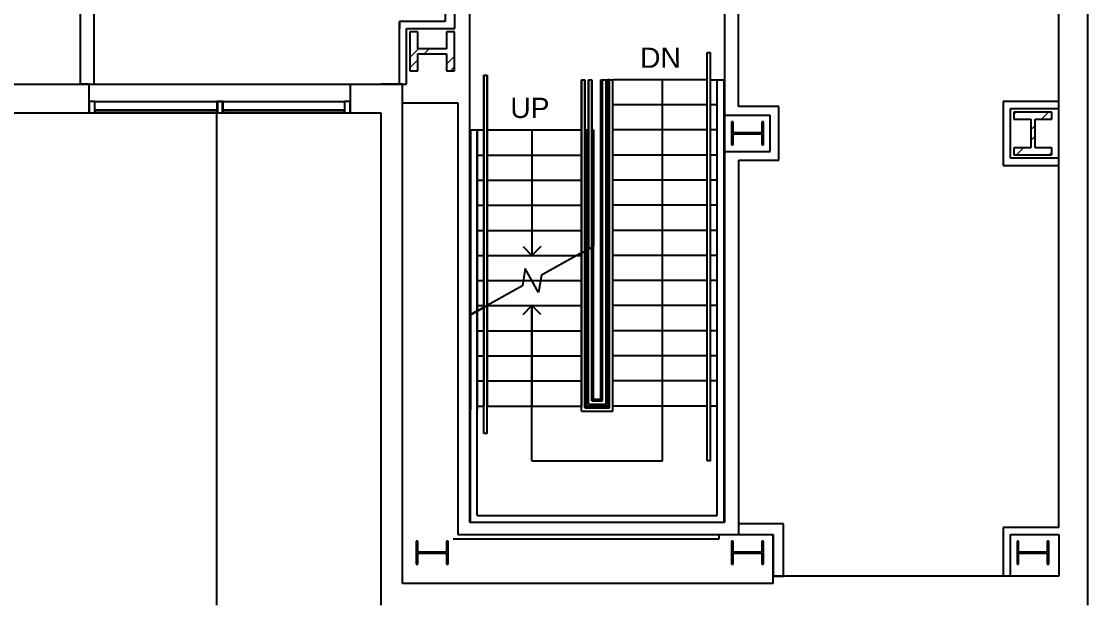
# Model space of a CAD drawing. Header units: inches. Extents: x -59 to 5673, y -29 to 4299.
# Drawn here: x 1674.6 to 2142.3, y 2878.8 to 3133.2 of the extents above; entities that cross this region are included whole.
import ezdxf

# ---------------------------------------------------------------- set-up
doc = ezdxf.new("R2010")
doc.units = ezdxf.units.IN
doc.header["$LTSCALE"] = 96
doc.header["$MEASUREMENT"] = 0
for name, color, linetype in [('A-ANNO-TEXT', 4, 'Continuous'), ('A-COLS', 5, 'Continuous'), ('A-FLOR-HRAL', 1, 'Continuous'), ('A-FLOR-STRS', 2, 'Continuous'), ('A-GLAZ', 2, 'Continuous'), ('A-ROOF-LEVL-THIN', 1, 'Continuous'), ('A-WALL-FULL', 6, 'Continuous'), ('AE-108$0$A-ANNO-NPLT', 8, 'Continuous')]:
    doc.layers.add(name, color=color, linetype=linetype)
doc.styles.add('AE-108$0$Arial', font='arial.ttf', dxfattribs={"height": 8.851796})

msp = doc.modelspace()

# ---------------------------------------------------------------- hatches: boundary and pattern name
at = {"layer": 'A-COLS', "lineweight": 15}
h = msp.add_hatch(dxfattribs=at)
h.set_pattern_fill('FP_199', color=256, angle=90, style=0, pattern_type=2)
h.set_pattern_definition([(45, (-0.0002, -1.105), (-9.503515, 9.503515), []), (45, (-0.0002, 13.295), (-9.503515, 9.503515), [])])
h.paths.add_polyline_path([(1845.02, 3111.58), (1848.52, 3111.58), (1848.52, 3118.98), (1861.12, 3118.98), (1861.12, 3111.58), (1864.62, 3111.58), (1864.62, 3128.58), (1861.12, 3128.58), (1861.12, 3121.17), (1848.52, 3121.17), (1848.52, 3128.58), (1845.02, 3128.58), (1845.02, 3116.33)], flags=0)
h = msp.add_hatch(dxfattribs=at)
h.set_pattern_fill('FP_219', color=256, style=0, pattern_type=2)
h.set_pattern_definition([(45, (-0.0003, -1.105), (-9.503515, 9.503515), []), (45, (-0.0003, 13.295), (-9.503515, 9.503515), [])])
h.paths.add_polyline_path([(2109.98, 3074.73), (2126.68, 3074.73), (2126.68, 3077.77), (2119.27, 3077.77), (2119.27, 3090.39), (2126.68, 3090.39), (2126.68, 3093.43), (2109.98, 3093.43), (2109.98, 3090.39), (2117.39, 3090.39), (2117.39, 3077.77), (2109.98, 3077.77)], flags=0)
h = msp.add_hatch(dxfattribs=at)
h.set_pattern_fill('FP_189', color=256, angle=-90, style=0, pattern_type=2)
h.set_pattern_definition([(45, (-0.0003, -2e-06), (-9.503515, 9.503515), []), (45, (-0.0003, 14.4), (-9.503515, 9.503515), [])])
h.paths.add_polyline_path([(1847.83, 2895.33), (1848.55, 2895.33), (1848.55, 2900.12), (1861.11, 2900.12), (1861.11, 2895.33), (1861.83, 2895.33), (1861.83, 2905.33), (1861.11, 2905.33), (1861.11, 2900.53), (1848.55, 2900.53), (1848.55, 2905.33), (1847.83, 2905.33)], flags=0)
h = msp.add_hatch(dxfattribs=at)
h.set_pattern_fill('FP_194', color=256, angle=-90, style=0, pattern_type=2)
h.set_pattern_definition([(45, (0.0003, -1.105), (-9.503515, 9.503515), []), (45, (0.0003, 13.295), (-9.503515, 9.503515), [])])
h.paths.add_polyline_path([(1848.55, 2895.33), (1848.55, 2900.12), (1861.11, 2900.12), (1861.11, 2895.33), (1861.83, 2895.33), (1861.83, 2905.33), (1861.11, 2905.33), (1861.11, 2900.53), (1848.55, 2900.53), (1848.55, 2905.33), (1847.83, 2905.33), (1847.83, 2895.33)], flags=0)
h = msp.add_hatch(dxfattribs=at)
h.set_pattern_fill('FP_195', color=256, angle=-90, style=0, pattern_type=2)
h.set_pattern_definition([(45, (-0.0003, -2e-06), (-9.503515, 9.503515), []), (45, (-0.0003, 14.4), (-9.503515, 9.503515), [])])
h.paths.add_polyline_path([(1986.08, 2895.33), (1986.8, 2895.33), (1986.8, 2900.12), (1999.36, 2900.12), (1999.36, 2895.33), (2000.08, 2895.33), (2000.08, 2905.33), (1999.36, 2905.33), (1999.36, 2900.53), (1986.8, 2900.53), (1986.8, 2905.33), (1986.08, 2905.33)], flags=0)
h = msp.add_hatch(dxfattribs=at)
h.set_pattern_fill('FP_197', color=256, angle=-90, style=0, pattern_type=2)
h.set_pattern_definition([(45, (-0.0003, -1.105), (-9.503515, 9.503515), []), (45, (-0.0003, 13.295), (-9.503515, 9.503515), [])])
h.paths.add_polyline_path([(2000.08, 2895.33), (2000.08, 2905.33), (1999.36, 2905.33), (1999.36, 2900.53), (1986.8, 2900.53), (1986.8, 2905.33), (1986.08, 2905.33), (1986.08, 2895.33), (1986.8, 2895.33), (1986.8, 2900.12), (1999.36, 2900.12), (1999.36, 2895.33)], flags=0)
h = msp.add_hatch(dxfattribs=at)
h.set_pattern_fill('FP_195', color=256, angle=-90, style=0, pattern_type=2)
h.set_pattern_definition([(45, (-0.0003, -1.105), (-9.503515, 9.503515), []), (45, (-0.0003, 13.295), (-9.503515, 9.503515), [])])
h.paths.add_polyline_path([(2112.05, 2895.33), (2112.05, 2900.12), (2124.61, 2900.12), (2124.61, 2895.33), (2125.33, 2895.33), (2125.33, 2905.33), (2124.61, 2905.33), (2124.61, 2900.53), (2112.05, 2900.53), (2112.05, 2905.33), (2111.33, 2905.33), (2111.33, 2895.33)], flags=0)

# ---------------------------------------------------------------- linework, layer by layer
at = {"layer": 'A-ANNO-TEXT'}
for p, q in [((1955.83, 2940.58), (1955.83, 3107.58)), ((1955.83, 2964.58), (1955.83, 3107.58)), ((1898.58, 3085.58), (1898.58, 3030.58)), ((1894.69, 3034.47), (1898.58, 3030.58)), ((1902.47, 3034.47), (1898.58, 3030.58)), ((1894.69, 3004.69), (1898.58, 3008.58)), ((1902.47, 3004.69), (1898.58, 3008.58)), ((1898.58, 3008.58), (1898.58, 2964.58)), ((1898.58, 2940.58), (1898.58, 3008.58)), ((1898.58, 2940.58), (1955.83, 2940.58)), ((1898.58, 2940.58), (1955.83, 2940.58)), ((1898.58, 2940.58), (1955.83, 2940.58))]:
    msp.add_line(p, q, dxfattribs=at)
at = {"layer": 'A-COLS'}
for p, q in [((1848.52, 3128.58), (1845.02, 3128.58)), ((1845.02, 3128.58), (1845.02, 3111.58)), ((1848.52, 3121.17), (1848.52, 3128.58)), ((1864.62, 3128.58), (1861.12, 3128.58)), ((1861.12, 3128.58), (1861.12, 3121.17)), ((1864.62, 3111.58), (1864.62, 3128.58)), ((1861.12, 3121.17), (1848.52, 3121.17)), ((1848.52, 3111.58), (1848.52, 3118.98)), ((1848.52, 3118.98), (1861.12, 3118.98)), ((1861.12, 3118.98), (1861.12, 3111.58)), ((1845.02, 3111.58), (1848.52, 3111.58)), ((1861.12, 3111.58), (1864.62, 3111.58)), ((2126.68, 3093.43), (2109.98, 3093.43)), ((2109.98, 3093.43), (2109.98, 3090.39)), ((2126.68, 3090.39), (2126.68, 3093.43)), ((1986.8, 3089.08), (1986.08, 3089.08)), ((1986.08, 3089.08), (1986.08, 3079.08)), ((1986.08, 3087.38), (1986.8, 3088.1)), ((1986.8, 3084.28), (1986.8, 3089.08)), ((2000.08, 3089.08), (1999.36, 3089.08)), ((1999.36, 3089.08), (1999.36, 3084.28)), ((2000.08, 3079.08), (2000.08, 3089.08)), ((2109.98, 3090.39), (2117.39, 3090.39)), ((2117.39, 3090.39), (2117.39, 3077.77)), ((2119.27, 3077.77), (2119.27, 3090.39)), ((2119.27, 3090.39), (2126.68, 3090.39)), ((1986.08, 3082.77), (1986.8, 3083.49)), ((1999.36, 3084.28), (1986.8, 3084.28)), ((1986.8, 3079.08), (1986.8, 3083.87)), ((1986.8, 3083.87), (1999.36, 3083.87)), ((1987.17, 3083.87), (1987.59, 3084.28)), ((1999.36, 3083.87), (1999.36, 3079.08)), ((1986.08, 3079.08), (1986.8, 3079.08)), ((1999.36, 3081.65), (2000.08, 3082.37)), ((1999.36, 3079.08), (2000.08, 3079.08)), ((2117.39, 3077.77), (2109.98, 3077.77)), ((2109.98, 3077.77), (2109.98, 3074.73)), ((2126.68, 3077.77), (2119.27, 3077.77)), ((2126.68, 3074.73), (2126.68, 3077.77)), ((2109.98, 3074.73), (2126.68, 3074.73)), ((1848.55, 2905.33), (1847.83, 2905.33)), ((1847.83, 2905.33), (1847.83, 2895.33)), ((1848.55, 2905.33), (1847.83, 2905.33)), ((1847.83, 2905.33), (1847.83, 2895.33)), ((1848.55, 2905.33), (1847.83, 2905.33)), ((1847.83, 2905.33), (1847.83, 2895.33)), ((1848.55, 2900.53), (1848.55, 2905.33)), ((1848.55, 2900.53), (1848.55, 2905.33)), ((1848.55, 2900.53), (1848.55, 2905.33)), ((1861.83, 2905.33), (1861.11, 2905.33)), ((1861.11, 2905.33), (1861.11, 2900.53)), ((1861.83, 2905.33), (1861.11, 2905.33)), ((1861.11, 2905.33), (1861.11, 2900.53)), ((1861.83, 2905.33), (1861.11, 2905.33)), ((1861.11, 2905.33), (1861.11, 2900.53)), ((1861.83, 2895.33), (1861.83, 2905.33)), ((1861.83, 2895.33), (1861.83, 2905.33)), ((1861.83, 2895.33), (1861.83, 2905.33)), ((1986.8, 2905.33), (1986.08, 2905.33)), ((1986.08, 2905.33), (1986.08, 2895.33)), ((1986.8, 2905.33), (1986.08, 2905.33)), ((1986.08, 2905.33), (1986.08, 2895.33)), ((1986.8, 2900.53), (1986.8, 2905.33)), ((1986.8, 2900.53), (1986.8, 2905.33)), ((2000.08, 2905.33), (1999.36, 2905.33)), ((1999.36, 2905.33), (1999.36, 2900.53)), ((2000.08, 2905.33), (1999.36, 2905.33)), ((1999.36, 2905.33), (1999.36, 2900.53)), ((2000.08, 2895.33), (2000.08, 2905.33)), ((2000.08, 2895.33), (2000.08, 2905.33)), ((2112.05, 2905.33), (2111.33, 2905.33)), ((2111.33, 2905.33), (2111.33, 2895.33)), ((2112.05, 2900.53), (2112.05, 2905.33)), ((2125.33, 2905.33), (2124.61, 2905.33)), ((2124.61, 2905.33), (2124.61, 2900.53)), ((2125.33, 2895.33), (2125.33, 2905.33)), ((1861.11, 2900.53), (1848.55, 2900.53)), ((1861.11, 2900.53), (1848.55, 2900.53)), ((1861.11, 2900.53), (1848.55, 2900.53)), ((1848.55, 2895.33), (1848.55, 2900.12)), ((1848.55, 2900.12), (1861.11, 2900.12)), ((1848.55, 2895.33), (1848.55, 2900.12)), ((1848.55, 2900.12), (1861.11, 2900.12)), ((1848.55, 2895.33), (1848.55, 2900.12)), ((1848.55, 2900.12), (1861.11, 2900.12)), ((1855.84, 2900.12), (1856.25, 2900.53)), ((1860.45, 2900.12), (1860.86, 2900.53)), ((1861.11, 2900.79), (1861.83, 2901.5)), ((1861.11, 2900.12), (1861.11, 2895.33)), ((1861.11, 2900.12), (1861.11, 2895.33)), ((1861.11, 2900.12), (1861.11, 2895.33)), ((1999.36, 2900.53), (1986.8, 2900.53)), ((1999.36, 2900.53), (1986.8, 2900.53)), ((1986.8, 2895.33), (1986.8, 2900.12)), ((1986.8, 2900.12), (1999.36, 2900.12)), ((1986.8, 2895.33), (1986.8, 2900.12)), ((1986.8, 2900.12), (1999.36, 2900.12)), ((1999.36, 2900.12), (1999.36, 2895.33)), ((1999.36, 2900.12), (1999.36, 2895.33)), ((2124.61, 2900.53), (2112.05, 2900.53)), ((2112.05, 2895.33), (2112.05, 2900.12)), ((2112.05, 2900.12), (2124.61, 2900.12)), ((2124.61, 2900.12), (2124.61, 2895.33)), ((1847.83, 2895.33), (1848.55, 2895.33)), ((1847.83, 2895.33), (1848.55, 2895.33)), ((1847.83, 2895.33), (1848.55, 2895.33)), ((1861.11, 2895.33), (1861.83, 2895.33)), ((1861.11, 2895.33), (1861.83, 2895.33)), ((1861.11, 2895.33), (1861.83, 2895.33)), ((1986.08, 2895.33), (1986.8, 2895.33)), ((1986.08, 2895.33), (1986.8, 2895.33)), ((1999.36, 2895.33), (2000.08, 2895.33)), ((1999.36, 2895.33), (2000.08, 2895.33)), ((2111.33, 2895.33), (2112.05, 2895.33)), ((2124.61, 2895.33), (2125.33, 2895.33))]:
    msp.add_line(p, q, dxfattribs=at)
at = {"layer": 'A-FLOR-HRAL'}
for p, q in [((1975.45, 3119.58), (1976.95, 3119.58)), ((1975.45, 3107.58), (1975.45, 3119.58)), ((1975.45, 2940.58), (1975.45, 3119.58)), ((1976.95, 3107.58), (1976.95, 3119.58)), ((1976.95, 2940.58), (1976.95, 3119.58)), ((1877.45, 3109.58), (1878.95, 3109.58)), ((1877.45, 3109.58), (1877.45, 3096.58)), ((1877.45, 2952.58), (1877.45, 3109.58)), ((1878.95, 3109.58), (1878.95, 3096.58)), ((1878.95, 2952.58), (1878.95, 3109.58)), ((1920.33, 3107.58), (1921.83, 3107.58)), ((1920.33, 3107.58), (1920.33, 3096.58)), ((1920.33, 2962.33), (1920.33, 3107.58)), ((1921.83, 3107.58), (1921.83, 3096.58)), ((1921.83, 2963.83), (1921.83, 3107.58)), ((1923.33, 3107.58), (1924.83, 3107.58)), ((1923.33, 3107.58), (1923.33, 3096.58)), ((1923.33, 2965.33), (1923.33, 3107.58)), ((1924.83, 3107.58), (1924.83, 3096.58)), ((1924.83, 2966.83), (1924.83, 3107.58)), ((1929.58, 3107.58), (1931.08, 3107.58)), ((1929.58, 2966.83), (1929.58, 3107.58)), ((1931.08, 2965.33), (1931.08, 3107.58)), ((1932.58, 3107.58), (1934.08, 3107.58)), ((1932.58, 2963.83), (1932.58, 3107.58)), ((1934.08, 2962.33), (1934.08, 3107.58)), ((1975.45, 2953.58), (1975.45, 3107.58)), ((1976.95, 2953.58), (1976.95, 3107.58)), ((1877.45, 3096.58), (1877.45, 3007.84)), ((1878.95, 3096.58), (1878.95, 3008.67)), ((1920.33, 3096.58), (1920.33, 3031.66)), ((1921.83, 3096.58), (1921.83, 3032.49)), ((1923.33, 3096.58), (1923.33, 3033.33)), ((1924.83, 3096.58), (1924.83, 3034.16)), ((1920.33, 3031.66), (1921.83, 3032.49)), ((1920.33, 3031.66), (1920.33, 2964.58)), ((1923.33, 3033.33), (1924.83, 3034.16)), ((1877.45, 3007.84), (1878.95, 3008.67)), ((1877.45, 3007.84), (1877.45, 2964.58)), ((1878.95, 3008.67), (1878.95, 2964.58)), ((1924.83, 2966.83), (1929.58, 2966.83)), ((1920.33, 2962.33), (1934.08, 2962.33)), ((1921.83, 2963.83), (1932.58, 2963.83)), ((1923.33, 2965.33), (1931.08, 2965.33)), ((1878.95, 2952.58), (1877.45, 2952.58)), ((1976.95, 2940.58), (1975.45, 2940.58)), ((1976.95, 2940.58), (1975.45, 2940.58))]:
    msp.add_line(p, q, dxfattribs=at)
at = {"layer": 'A-FLOR-STRS'}
for p, q in [((1928.83, 3107.58), (1929.58, 3107.58)), ((1928.83, 2966.83), (1928.83, 3107.58)), ((1931.08, 3107.58), (1932.58, 3107.58)), ((1931.83, 2964.58), (1931.83, 3107.58)), ((1932.58, 3107.58), (1931.83, 3107.58)), ((1975.45, 3107.58), (1934.08, 3107.58)), ((1976.95, 3107.58), (1982.83, 3107.58)), ((1979.83, 2916.58), (1979.83, 3107.58)), ((1979.83, 3107.58), (1982.83, 3107.58)), ((1979.83, 2955.18), (1979.83, 3107.58)), ((1982.83, 2913.58), (1982.83, 3107.58)), ((1982.83, 2955.18), (1982.83, 3107.58)), ((1932.58, 3096.58), (1931.83, 3096.58)), ((1975.45, 3096.58), (1934.08, 3096.58)), ((1979.83, 3096.58), (1976.95, 3096.58)), ((1871.58, 2913.58), (1871.58, 3085.58)), ((1871.58, 3085.58), (1877.45, 3085.58)), ((1871.58, 3085.58), (1871.58, 3004.58)), ((1874.58, 2916.58), (1874.58, 3085.58)), ((1874.58, 3085.58), (1874.58, 3006.24)), ((1874.58, 3085.58), (1877.45, 3085.58)), ((1878.95, 3085.58), (1920.33, 3085.58)), ((1921.83, 3085.58), (1923.33, 3085.58)), ((1922.58, 2964.58), (1922.58, 3085.58)), ((1922.58, 3085.58), (1923.33, 3085.58)), ((1922.58, 3085.58), (1922.58, 3032.91)), ((1924.83, 3085.58), (1925.58, 3085.58)), ((1925.58, 2967.58), (1925.58, 3085.58)), ((1925.58, 3085.58), (1925.58, 3034.58)), ((1932.58, 3085.58), (1931.83, 3085.58)), ((1975.45, 3085.58), (1934.08, 3085.58)), ((1979.83, 3085.58), (1976.95, 3085.58)), ((1874.58, 3074.58), (1877.45, 3074.58)), ((1878.95, 3074.58), (1920.33, 3074.58)), ((1921.83, 3074.58), (1922.58, 3074.58)), ((1932.58, 3074.58), (1931.83, 3074.58)), ((1975.45, 3074.58), (1934.08, 3074.58)), ((1979.83, 3074.58), (1976.95, 3074.58)), ((1874.58, 3063.58), (1877.45, 3063.58)), ((1878.95, 3063.58), (1920.33, 3063.58)), ((1921.83, 3063.58), (1922.58, 3063.58)), ((1932.58, 3063.58), (1931.83, 3063.58)), ((1975.45, 3063.58), (1934.08, 3063.58)), ((1979.83, 3063.58), (1976.95, 3063.58)), ((1874.58, 3052.58), (1877.45, 3052.58)), ((1878.95, 3052.58), (1920.33, 3052.58)), ((1921.83, 3052.58), (1922.58, 3052.58)), ((1932.58, 3052.58), (1931.83, 3052.58)), ((1975.45, 3052.58), (1934.08, 3052.58)), ((1979.83, 3052.58), (1976.95, 3052.58)), ((1874.58, 3041.58), (1877.45, 3041.58)), ((1878.95, 3041.58), (1920.33, 3041.58)), ((1921.83, 3041.58), (1922.58, 3041.58)), ((1932.58, 3041.58), (1931.83, 3041.58)), ((1975.45, 3041.58), (1934.08, 3041.58)), ((1979.83, 3041.58), (1976.95, 3041.58)), ((1920.33, 3031.66), (1902.77, 3021.91)), ((1921.83, 3032.49), (1923.33, 3033.33)), ((1923.33, 3033.33), (1922.58, 3032.91)), ((1922.58, 3032.91), (1923.33, 3033.33)), ((1922.58, 3032.91), (1922.58, 2967.58)), ((1925.58, 3034.58), (1924.83, 3034.16)), ((1924.83, 3034.16), (1925.58, 3034.58)), ((1874.58, 3030.58), (1877.45, 3030.58)), ((1878.95, 3030.58), (1920.33, 3030.58)), ((1918.38, 3030.58), (1920.33, 3030.58)), ((1921.83, 3030.58), (1922.58, 3030.58)), ((1932.58, 3030.58), (1931.83, 3030.58)), ((1975.45, 3030.58), (1934.08, 3030.58)), ((1979.83, 3030.58), (1976.95, 3030.58)), ((1895.66, 3024.82), (1894.38, 3017.25)), ((1901.49, 3014.33), (1895.66, 3024.82)), ((1902.77, 3021.91), (1901.49, 3014.33)), ((1874.58, 3019.58), (1877.45, 3019.58)), ((1878.95, 3019.58), (1920.33, 3019.58)), ((1894.38, 3017.25), (1878.95, 3008.67)), ((1894.78, 3019.58), (1898.58, 3019.58)), ((1898.58, 3019.58), (1902.38, 3019.58)), ((1902.38, 3019.58), (1920.33, 3019.58)), ((1921.83, 3019.58), (1922.58, 3019.58)), ((1932.58, 3019.58), (1931.83, 3019.58)), ((1975.45, 3019.58), (1934.08, 3019.58)), ((1979.83, 3019.58), (1976.95, 3019.58)), ((1871.58, 3004.58), (1877.45, 3007.84)), ((1874.58, 3008.58), (1877.45, 3008.58)), ((1877.45, 3007.84), (1874.58, 3006.24)), ((1878.95, 3008.58), (1920.33, 3008.58)), ((1921.83, 3008.58), (1922.58, 3008.58)), ((1932.58, 3008.58), (1931.83, 3008.58)), ((1975.45, 3008.58), (1934.08, 3008.58)), ((1979.83, 3008.58), (1976.95, 3008.58)), ((1874.58, 3006.24), (1871.58, 3004.58)), ((1871.58, 3004.58), (1871.58, 2962.97)), ((1874.58, 3006.24), (1874.58, 2962.97)), ((1874.58, 2997.58), (1877.45, 2997.58)), ((1878.95, 2997.58), (1920.33, 2997.58)), ((1921.83, 2997.58), (1922.58, 2997.58)), ((1932.58, 2997.58), (1931.83, 2997.58)), ((1975.45, 2997.58), (1934.08, 2997.58)), ((1979.83, 2997.58), (1976.95, 2997.58)), ((1874.58, 2986.58), (1877.45, 2986.58)), ((1878.95, 2986.58), (1920.33, 2986.58)), ((1921.83, 2986.58), (1922.58, 2986.58)), ((1932.58, 2986.58), (1931.83, 2986.58)), ((1975.45, 2986.58), (1934.08, 2986.58)), ((1979.83, 2986.58), (1976.95, 2986.58)), ((1874.58, 2975.58), (1877.45, 2975.58)), ((1878.95, 2975.58), (1920.33, 2975.58)), ((1921.83, 2975.58), (1922.58, 2975.58)), ((1932.58, 2975.58), (1931.83, 2975.58)), ((1975.45, 2975.58), (1934.08, 2975.58)), ((1979.83, 2975.58), (1976.95, 2975.58)), ((1922.58, 2967.58), (1923.33, 2967.58)), ((1924.83, 2967.58), (1928.83, 2967.58)), ((1874.58, 2964.58), (1877.45, 2964.58)), ((1878.95, 2964.58), (1920.33, 2964.58)), ((1921.83, 2964.58), (1932.58, 2964.58)), ((1922.58, 2964.58), (1928.83, 2964.58)), ((1928.83, 2964.58), (1928.83, 2965.33)), ((1931.83, 2964.58), (1928.83, 2964.58)), ((1932.58, 2964.58), (1931.83, 2964.58)), ((1975.45, 2964.58), (1934.08, 2964.58)), ((1979.83, 2964.58), (1976.95, 2964.58)), ((1874.58, 2916.58), (1979.83, 2916.58)), ((1874.58, 2916.58), (1979.83, 2916.58)), ((1874.58, 2916.58), (1979.83, 2916.58)), ((1874.58, 2916.58), (1979.83, 2916.58))]:
    msp.add_line(p, q, dxfattribs=at)
at = {"layer": 'A-GLAZ'}
for p, q in [((1706.58, 3105.7), (1818.83, 3105.7)), ((1706.83, 3098.08), (1760.33, 3098.08)), ((1706.83, 3098.08), (1760.33, 3098.08)), ((1763.08, 3098.08), (1816.33, 3098.08)), ((1818.83, 3098.08), (1816.33, 3098.08)), ((1816.33, 3098.08), (1816.33, 3093.08)), ((1818.83, 3093.08), (1818.83, 3098.08)), ((1760.33, 3094.33), (1706.83, 3094.33)), ((1706.83, 3094.33), (1706.83, 3093.33)), ((1760.33, 3094.33), (1706.83, 3094.33)), ((1706.83, 3094.33), (1706.83, 3093.33)), ((1706.83, 3093.33), (1760.33, 3093.33)), ((1706.83, 3093.33), (1760.33, 3093.33)), ((1706.83, 3093.08), (1760.33, 3093.08)), ((1706.83, 3093.08), (1760.33, 3093.08)), ((1760.33, 3093.33), (1760.33, 3094.33)), ((1760.33, 3093.33), (1760.33, 3094.33)), ((1762.83, 3094.33), (1762.83, 3093.33)), ((1816.33, 3094.33), (1763.08, 3094.33)), ((1763.08, 3094.33), (1763.08, 3093.33)), ((1763.08, 3093.33), (1816.33, 3093.33)), ((1763.08, 3093.08), (1816.33, 3093.08)), ((1816.33, 3093.33), (1816.33, 3094.33)), ((1816.33, 3093.08), (1818.83, 3093.08))]:
    msp.add_line(p, q, dxfattribs=at)
at = {"layer": 'A-GLAZ', "extrusion": (0, 0, -1)}
for p, q in [((1706.83, 3098.08), (1704.33, 3098.08)), ((1704.33, 3098.08), (1704.33, 3093.08)), ((1706.83, 3093.08), (1706.83, 3098.08)), ((1762.83, 3098.08), (1760.33, 3098.08)), ((1760.33, 3098.08), (1760.33, 3093.08)), ((1760.33, 3098.08), (1763.08, 3098.08)), ((1760.33, 3098.08), (1760.33, 3093.08)), ((1763.08, 3098.08), (1760.58, 3098.08)), ((1760.58, 3098.08), (1760.58, 3093.08)), ((1762.83, 3093.08), (1762.83, 3098.08)), ((1762.83, 3093.08), (1762.83, 3098.08)), ((1763.08, 3093.08), (1763.08, 3098.08)), ((1704.33, 3093.08), (1706.83, 3093.08)), ((1760.33, 3093.08), (1762.83, 3093.08)), ((1760.33, 3093.08), (1763.08, 3093.08)), ((1760.58, 3093.08), (1763.08, 3093.08))]:
    msp.add_line(p, q, dxfattribs=at)
at = {"layer": 'A-ROOF-LEVL-THIN'}
msp.add_line((1760.33, 2877.33), (1760.33, 3093.08), dxfattribs=at)
at = {"layer": 'A-WALL-FULL'}
for p, q in [((2129.7, 2911.33), (2129.7, 3743.83)), ((2142.33, 2877.33), (2142.33, 3734.33)), ((1700.45, 3359.83), (1700.45, 3105.7)), ((1706.58, 3105.7), (1706.58, 3359.83)), ((1864.77, 3130.08), (1864.77, 3269.08)), ((1871.33, 2913.58), (1871.33, 3231.58)), ((1983.08, 3231.58), (1983.08, 2913.58)), ((1989.2, 3095.83), (1989.2, 3231.58)), ((1860.52, 3149.33), (1860.52, 3133.2)), ((1860.52, 3133.2), (1840.45, 3133.2)), ((1840.45, 3133.2), (1840.45, 3132.58)), ((1840.45, 3105.7), (1840.45, 3133.2)), ((1840.45, 3132.58), (1840.45, 3130.08)), ((1843.58, 3130.08), (1864.77, 3130.08)), ((1843.58, 3105.7), (1843.58, 3130.08)), ((1860.52, 3130.08), (1861.14, 3130.08)), ((1861.14, 3130.08), (1864.77, 3130.08)), ((1666.7, 3105.7), (1704.33, 3105.7)), ((1704.33, 3105.7), (1700.45, 3105.7)), ((1700.45, 3105.7), (1706.58, 3105.7)), ((1704.33, 3093.08), (1704.33, 3105.7)), ((1818.83, 3105.7), (1841.83, 3105.7)), ((1818.83, 3105.7), (1818.83, 3093.08)), ((1840.45, 3105.7), (1832.33, 3105.7)), ((1840.45, 3105.7), (1843.58, 3105.7)), ((1841.83, 3105.7), (1840.45, 3105.7)), ((1841.83, 2886.83), (1841.83, 3105.7)), ((1841.83, 3105.08), (1841.83, 3105.7)), ((1841.83, 3102.58), (1841.83, 3105.08)), ((1841.83, 3097.51), (1866.08, 3097.51)), ((1866.08, 3097.51), (1866.08, 2908.33)), ((2129.7, 3098.08), (2105.33, 3098.08)), ((2105.33, 3098.08), (2105.33, 3070.08)), ((1666.7, 3093.08), (1704.33, 3093.08)), ((1818.83, 3093.08), (1832.33, 3093.08)), ((1832.33, 3093.08), (1832.33, 2877.33)), ((1983.08, 3092.08), (2003.08, 3092.08)), ((2006.83, 3095.83), (1989.2, 3095.83)), ((2003.08, 3076.08), (2003.08, 3092.08)), ((2006.83, 3072.33), (2006.83, 3095.83)), ((2108.45, 3094.95), (2129.7, 3094.95)), ((2108.45, 3073.2), (2108.45, 3094.95)), ((1983.08, 3076.08), (2003.08, 3076.08)), ((2129.7, 3073.2), (2108.45, 3073.2)), ((1989.2, 3072.33), (2006.83, 3072.33)), ((1989.2, 3072.33), (1989.2, 2908.33)), ((2105.33, 3070.08), (2129.7, 3070.08)), ((1983.08, 2913.58), (1871.33, 2913.58)), ((1983.08, 2913.58), (1871.33, 2913.58)), ((1983.08, 2913.58), (1871.33, 2913.58)), ((2008.95, 2912.95), (1989.2, 2912.95)), ((2008.95, 2912.95), (1989.2, 2912.95)), ((2008.95, 2889.95), (2008.95, 2912.95)), ((2008.95, 2889.95), (2008.95, 2912.95)), ((2129.7, 2911.33), (2105.33, 2911.33)), ((2105.33, 2911.33), (2105.33, 2889.95)), ((2129.7, 2911.33), (2105.33, 2911.33)), ((2105.33, 2911.33), (2105.33, 2889.95)), ((1864.08, 2906.33), (1980.7, 2906.33)), ((1866.08, 2908.33), (2004.33, 2908.33)), ((1980.7, 2906.33), (1980.7, 2908.33)), ((1980.7, 2908.33), (2004.33, 2908.33)), ((2004.33, 2908.33), (2004.33, 2889.95)), ((2004.33, 2886.83), (2004.33, 2908.33)), ((2004.33, 2908.33), (2004.33, 2889.95)), ((2004.33, 2886.83), (2004.33, 2908.33)), ((2108.45, 2908.2), (2129.7, 2908.2)), ((2108.45, 2890.45), (2108.45, 2908.2)), ((2108.45, 2908.2), (2129.7, 2908.2)), ((2108.45, 2889.95), (2108.45, 2908.2)), ((2129.7, 2908.2), (2129.7, 2889.95)), ((2004.33, 2886.83), (1841.83, 2886.83)), ((2004.33, 2886.83), (1841.83, 2886.83)), ((2004.33, 2886.83), (1841.83, 2886.83)), ((2004.33, 2889.95), (2008.95, 2889.95)), ((2063.95, 2889.95), (2004.33, 2889.95)), ((2063.95, 2889.95), (2004.33, 2889.95)), ((2004.33, 2889.95), (2008.95, 2889.95)), ((2129.7, 2889.95), (2004.33, 2889.95)), ((2129.7, 2889.95), (2109.45, 2889.95)), ((2129.7, 2889.95), (2109.45, 2889.95)), ((2142.33, 2877.33), (2142.33, 2889.95)), ((2142.33, 2880.33), (2142.33, 2889.95))]:
    msp.add_line(p, q, dxfattribs=at)
at = {"layer": 'AE-108$0$A-ANNO-NPLT'}
msp.add_line((1783.32, 3093.33), (1816.33, 3093.33), dxfattribs=at)

# ---------------------------------------------------------------- texts
at = {"layer": 'A-ANNO-TEXT', "style": 'AE-108$0$Arial'}
for s, p in [('DN', (1946.01, 3112.84)), ('UP', (1889.09, 3090.84))]:
    msp.add_text(s, height=8.852, dxfattribs=at).set_placement(p)

doc.saveas('drawing.dxf')
